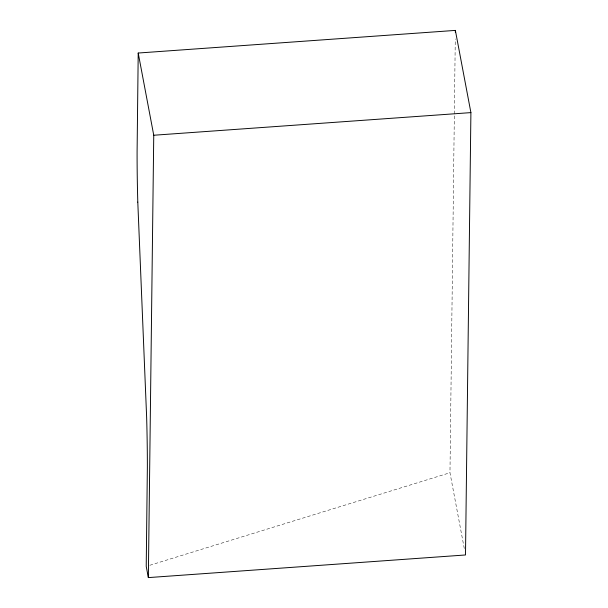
<?xml version="1.0" encoding="UTF-8"?>
<svg xmlns="http://www.w3.org/2000/svg" width="608" height="608" viewBox="0 0 608 608"><rect width="100%" height="100%" fill="white"/><g stroke="black" fill="none" stroke-linecap="round" stroke-linejoin="round"><path stroke-width="0.46" stroke-dasharray="3.04 2.28" d="M464.276 548.5L449.966 472.758L454.336 114.882M454.351 113.932L455.27 38.942M149.849 565.265L449.966 472.758"/><path stroke-width="0.91" d="M137.796 202.107L146.642 417.308A258.985 25.513 85.9 0 1 147.356 467.818L146.224 566.382L148.344 577.6L465.5 554.967L470.904 112.609L455.369 30.4L138.214 53.033L137.096 151.666A258.985 25.513 85.9 0 0 137.796 202.099M148.344 577.6L153.748 135.242L138.214 53.033M455.346 32.3L455.369 30.4M153.748 135.242L470.904 112.609"/></g></svg>
